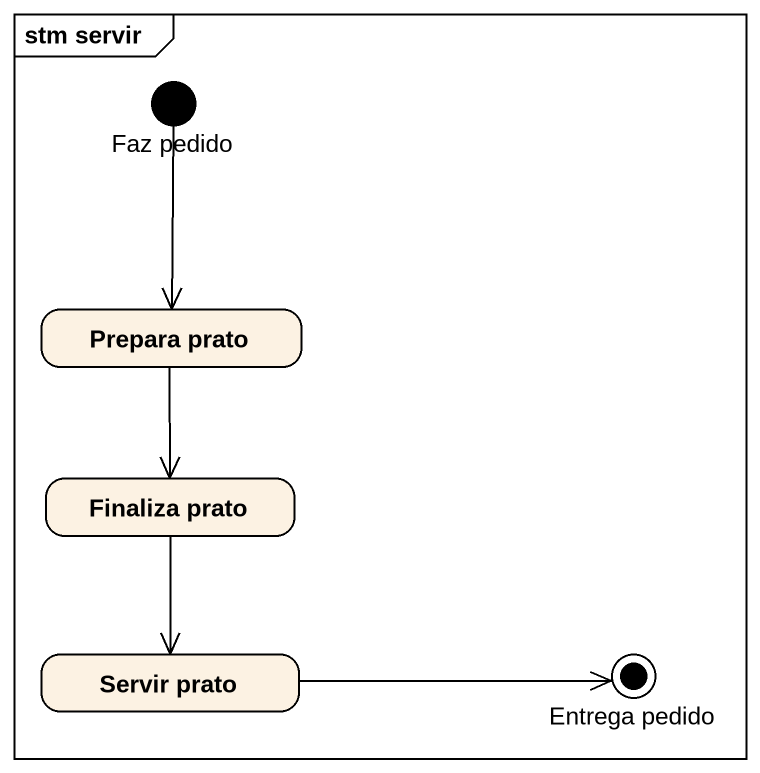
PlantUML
@startuml
mainframe stm servir
hide empty description
state "Faz pedido" as Faz_pedido <<start>>
state "Prepara prato" as Prepara_prato
state "Finaliza prato" as Finaliza_prato
state "Servir prato" as Servir_prato
state "Entrega pedido" as Entrega_pedido <<end>>
Faz_pedido --> Prepara_prato
Prepara_prato --> Finaliza_prato
Finaliza_prato --> Servir_prato
Servir_prato -right-> Entrega_pedido
@enduml
